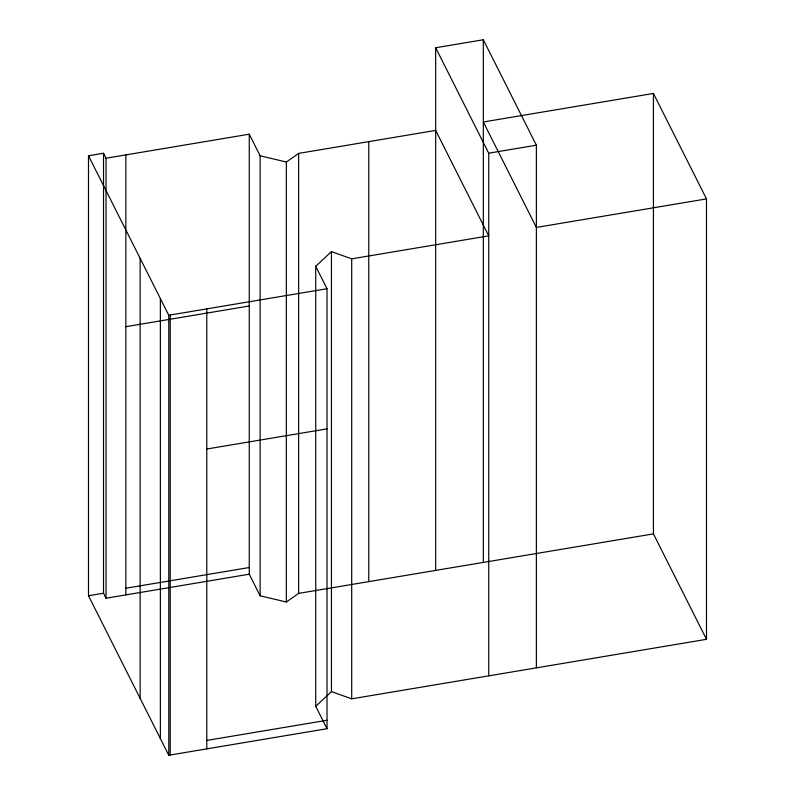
<?xml version="1.0" encoding="UTF-8"?>
<svg xmlns="http://www.w3.org/2000/svg" width="795" height="795" viewBox="0 0 795 795"><rect width="100%" height="100%" fill="white"/><g stroke="black" fill="none" stroke-linecap="round" stroke-linejoin="round"><path stroke-width="1.19" d="M315.734 266.305L331.435 251.618L351.698 258.842L488.726 235.857L435.67 130.41L298.642 153.395L286.349 162.021L260.134 155.8L249.262 134.196L106.033 158.225L103.529 153.246L88.503 155.76L88.503 595.753L168.769 755.25L327.013 728.707L327.013 288.714L315.734 266.305L315.734 706.298L327.013 728.707M315.734 706.298L331.435 691.61L331.435 251.618M249.262 134.196L249.262 574.189L260.134 595.793L286.349 602.004L298.642 593.388L653.43 533.882L706.497 639.319L351.698 698.835L331.435 691.61M435.67 570.403L435.67 47.74L483.32 39.75L536.377 145.197L536.377 667.86M706.497 198.899L653.43 93.452L483.32 121.983L536.377 227.43L706.497 198.899L706.497 639.319M435.67 47.74L488.726 153.187L536.377 145.197M88.503 155.76L168.769 315.257L327.013 288.714M125.858 326.685L249.262 305.986M206.78 449.016L327.013 428.853M125.858 588.221L249.262 567.521M88.503 595.753L103.529 593.229L106.033 598.218L249.262 574.189M206.78 740.433L327.013 720.27M653.43 93.452L653.43 533.882M488.726 153.187L488.726 675.849M483.32 39.75L483.32 562.413M368.771 141.629L368.771 581.622M351.698 258.842L351.698 698.835M298.642 153.395L298.642 593.388M286.349 162.021L286.349 602.004M260.134 155.8L260.134 595.793M206.78 308.887L206.78 748.87M170.239 315.009L170.239 755.002M168.769 315.257L168.769 755.25M160.371 298.582L160.371 738.565M140.139 258.365L140.139 698.358M125.858 154.896L125.858 594.889M106.033 158.225L106.033 598.218M103.529 153.246L103.529 593.229"/></g></svg>
